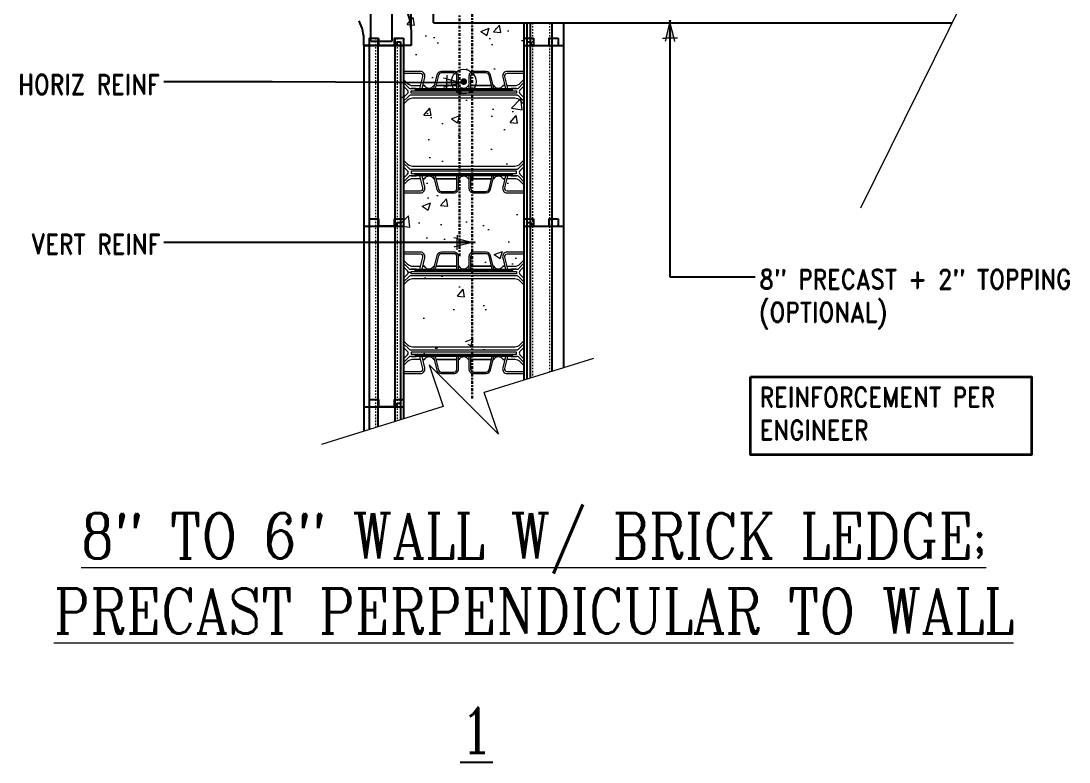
# Model space of a CAD drawing. Header units: inches. Extents: x -39.4 to 35.3, y 18.3 to 106.2.
# Drawn here: x -35.4 to 34.2, y 18.3 to 67.5 of the extents above; entities that cross this region are included whole.
import ezdxf

# ---------------------------------------------------------------- set-up
doc = ezdxf.new("R2010")
doc.units = ezdxf.units.IN
doc.header["$MEASUREMENT"] = 0
for name, pattern in [('CENTER', [2, 1.25, -0.25, 0.25, -0.25]), ('DASHED2', [0.375, 0.25, -0.125]), ('HIDDEN', [0.375, 0.25, -0.125]), ('HIDDEN2', [0.1875, 0.125, -0.0625])]:
    doc.linetypes.add(name, pattern=pattern)
doc.layers.get('Defpoints').update_dxf_attribs({"color": 252})
for name, color, linetype, lineweight in [('A2 Hatch', 8, 'Continuous', 9), ('A4 medium', 7, 'Continuous', 35), ('DETAILS', 7, 'Continuous', 13), ('DIM', 3, 'Continuous', 13), ('REBAR', 2, 'CENTER', 30)]:
    doc.layers.add(name, color=color, linetype=linetype, lineweight=lineweight)
doc.styles.add('ARCTEXT', font='arctext.shx', dxfattribs={"width": 0.85})
doc.styles.add('RomanC', font='romanc.shx', dxfattribs={"width": 0.85, "height": 5})
doc.styles.add('ROMAND', font='romand.shx', dxfattribs={"width": 0.85})
doc.dimstyles.new('ARCTEXT1-4', dxfattribs={"dimtxt": 4, "dimasz": 2, "dimexe": 2, "dimexo": 2, "dimgap": 2, "dimtad": 1, "dimdec": 4, "dimzin": 3, "dimdsep": 46, "dimlunit": 4, "dimtxsty": 'ARCTEXT', "dimblk": 'ARCHTICK', "dimcen": 2, "dimaunit": 1, "dimadec": 0, "dimazin": 0, "dimtfac": 1, "dimtdec": 4, "dimtmove": 2, "dimatfit": 3, "dimldrblk": 'arrow', "dimfxl": 1, "dimtolj": 1, "dimtzin": 0, "dimarcsym": 0})

# ---------------------------------------------------------------- blocks, each defined once
blk = doc.blocks.new('_ArchTick')
at = {"color": 0, "linetype": 'ByBlock', "const_width": 0.15}
blk.add_lwpolyline([(-0.5, -0.5), (0.5, 0.5)], dxfattribs=at)
blk = doc.blocks.new('arrow')
at = {"layer": 'DIM'}
blk.add_hatch(color=253, dxfattribs=at).paths.add_polyline_path([(-2, 0.5), (-2, -0.5), (0, 0)])
at = {"layer": 'DIM', "lineweight": 9}
for points in [[(-2, 0.98), (-2, 0.5), (-2.47, 0.62)], [(0.37, 0.09), (0, 0)], [(0.37, -0.09), (0, 0)], [(-2, -0.98), (-2, -0.5), (-2.47, -0.62)]]:
    blk.add_lwpolyline(points, dxfattribs=at)
at = {"layer": 'DIM', "lineweight": 15}
blk.add_lwpolyline([(0, 0), (-2, -0.5), (-2, 0.5), (0, 0)], dxfattribs=at)

msp = doc.modelspace()

# ---------------------------------------------------------------- hatches: boundary and pattern name
at = {"layer": 'A2 Hatch', "ltscale": 0.15}
h = msp.add_hatch(dxfattribs=at)
h.set_pattern_fill('AR-CONC', color=256, scale=0.8, style=0)
h.set_pattern_definition([(50, (-3306.0194, 491.815), (5.7380815, -0.502017), [0.6, -6.6]), (355, (-3306.0194, 491.815), (-1.110011, 6.017537), [0.48, -5.28]), (100.45145, (-3305.541, 491.773), (4.628071, 5.51552), [0.509922, -5.609137]), (46.1842, (-3306.0194, 493.415), (8.537928, -1.324152), [0.9, -9.9]), (96.63564, (-3305.308, 493.3046), (7.477296, 7.792949), [0.764882, -8.413704]), (351.1842, (-3306.019, 493.415), (7.477296, 7.792949), [0.72, -7.92]), (21, (-3305.2194, 493.015), (4.7752564, -3.220951), [0.6, -6.6]), (326, (-3305.2194, 493.015), (1.946523, 5.8012), [0.48, -5.28]), (71.45144, (-3304.8214, 492.7465), (6.721779, 2.580249), [0.509922, -5.609137]), (37.5, (-3306.0194, 491.815), (0.0972788, 2.6631508), [0, -5.216, 0, -5.36, 0, -5.3]), (7.5, (-3306.0194, 491.815), (2.1045563, 3.1552937), [0, -3.056, 0, -5.096, 0, -2.02]), (327.5, (-3307.8034, 491.815), (4.2705795, -0.180439), [0, -2, 0, -6.24, 0, -8.28]), (317.5, (-3308.6034, 491.815), (4.6654894, 0.80084), [0, -2.6, 0, -4.144, 0, -5.88])])
h.paths.add_polyline_path([(-8.037, 102.534), (-10.023, 101.86), (-10.223, 44.844), (-7.353, 45.817), (-8.29, 48.577), (-3.693, 43.981), (-4.629, 46.741), (-2.023, 47.625), (-2.028, 80.207), (-4.028, 80.207), (-4.028, 103.893), (-5.313, 103.457), (-4.377, 100.697), (-8.973, 105.294)])
h = msp.add_hatch(color=256, dxfattribs=at)
edge = h.paths.add_edge_path()
edge.add_arc((-6.023, 63.467), 0.224, 0, 360)

# ---------------------------------------------------------------- linework, layer by layer
at = {"color": 1}
for p, q in [((-9.523, 66.92), (-9.523, 77.86)), ((-12.198, 66.15), (-12.198, 71.438)), ((-10.773, 66.15), (-10.773, 69.66)), ((-9.523, 66.92), (-9.523, 65.86)), ((-2.023, 67.36), (-2.023, 65.86)), ((-1.823, 67.36), (-1.823, 65.86)), ((-1.608, 67.36), (-1.608, 65.86)), ((-0.163, 67.36), (-0.163, 65.86)), ((0.602, 67.36), (0.602, 65.86)), ((-12.648, 65.86), (-12.648, 66.15)), ((-12.298, 66.36), (-11.673, 66.36)), ((-12.298, 66.36), (-12.298, 53.86)), ((-12.198, 66.15), (-10.773, 66.15)), ((-11.723, 66.36), (-11.723, 53.86)), ((-11.673, 66.36), (-11.673, 65.86)), ((-10.648, 66.36), (-10.648, 65.86)), ((-10.648, 66.36), (-10.023, 66.36)), ((-10.598, 66.36), (-10.598, 53.86)), ((-10.023, 66.36), (-10.023, 53.86)), ((-2.023, 66.36), (-2.023, 53.86)), ((-2.023, 66.36), (-1.398, 66.36)), ((-1.398, 66.36), (-1.398, 65.86)), ((-0.373, 66.36), (-0.373, 65.86)), ((-0.373, 66.36), (0.252, 66.36)), ((0.252, 66.36), (0.252, 65.86)), ((-12.648, 65.86), (-10.023, 65.86)), ((-12.648, 65.86), (-12.648, 53.86)), ((-12.648, 65.86), (-10.473, 65.86)), ((-9.523, 65.86), (-12.648, 65.86)), ((-10.598, 65.86), (-11.723, 65.86)), ((-10.473, 66.11), (-10.473, 65.86)), ((-10.473, 66.11), (-10.223, 66.11)), ((-10.223, 66.11), (-10.223, 53.86)), ((-10.223, 65.86), (-10.023, 65.86)), ((-2.023, 65.86), (0.602, 65.86)), ((-2.023, 65.86), (-1.823, 65.86)), ((-1.823, 66.11), (-1.823, 53.86)), ((-1.823, 66.11), (-1.573, 66.11)), ((-1.608, 65.86), (0.602, 65.86)), ((-1.608, 65.86), (-1.608, 53.86)), ((-1.573, 66.11), (-1.573, 65.86)), ((-0.163, 65.86), (-0.163, 53.86)), ((0.602, 65.86), (0.602, 53.86)), ((-12.298, 54.36), (-11.673, 54.36)), ((-12.298, 54.36), (-12.298, 40.359)), ((-11.723, 54.36), (-11.723, 40.539)), ((-11.673, 54.36), (-11.673, 53.86)), ((-10.648, 54.36), (-10.648, 53.86)), ((-10.648, 54.36), (-10.023, 54.36)), ((-10.598, 54.36), (-10.598, 40.891)), ((-10.023, 54.36), (-10.023, 41.071)), ((-2.023, 54.36), (-2.023, 43.638)), ((-2.023, 54.36), (-1.398, 54.36)), ((-1.398, 54.36), (-1.398, 53.86)), ((-0.373, 54.36), (-0.373, 53.86)), ((-0.373, 54.36), (0.252, 54.36)), ((0.252, 54.36), (0.252, 53.86)), ((-12.648, 53.86), (-10.023, 53.86)), ((-12.648, 53.86), (-12.648, 40.249)), ((-12.648, 53.86), (-10.473, 53.86)), ((-10.598, 53.86), (-11.723, 53.86)), ((-10.473, 54.11), (-10.473, 53.86)), ((-10.473, 54.11), (-10.223, 54.11)), ((-10.223, 54.11), (-10.223, 41.008)), ((-10.223, 53.86), (-10.023, 53.86)), ((-2.023, 53.86), (0.602, 53.86)), ((-2.023, 53.86), (-1.823, 53.86)), ((-1.823, 54.11), (-1.823, 43.7)), ((-1.823, 54.11), (-1.573, 54.11)), ((-1.608, 53.86), (0.602, 53.86)), ((-1.608, 53.86), (-1.608, 43.766)), ((-1.573, 54.11), (-1.573, 53.86)), ((-0.163, 53.86), (-0.163, 44.214)), ((0.602, 53.86), (0.602, 44.451)), ((-12.648, 41.86), (-10.023, 41.86)), ((-12.648, 41.86), (-10.473, 41.86)), ((-12.298, 42.36), (-11.673, 42.36)), ((-10.598, 41.86), (-11.723, 41.86)), ((-11.673, 42.36), (-11.673, 41.86)), ((-10.648, 42.36), (-10.648, 41.86)), ((-10.648, 42.36), (-10.023, 42.36)), ((-10.473, 42.11), (-10.473, 41.86)), ((-10.473, 42.11), (-10.223, 42.11)), ((-10.223, 41.86), (-10.023, 41.86))]:
    msp.add_line(p, q, dxfattribs=at)
at = {"ltscale": 0.15}
for p, q in [((-8.023, 67.36), (-8.023, 77.86)), ((-8.023, 67.36), (26.389, 67.36)), ((-11.673, 65.86), (-10.648, 65.86)), ((-11.673, 53.86), (-10.648, 53.86)), ((-11.673, 41.86), (-10.648, 41.86))]:
    msp.add_line(p, q, dxfattribs=at)
at = {"color": 1, "linetype": 'HIDDEN', "ltscale": 0.02}
for p, q in [((-12.298, 66.36), (-11.673, 66.36)), ((-11.673, 66.36), (-11.673, 65.86)), ((-10.648, 66.36), (-10.648, 65.86)), ((-10.648, 66.36), (-10.023, 66.36)), ((-2.023, 66.36), (-1.398, 66.36)), ((-1.398, 66.36), (-1.398, 65.86)), ((-0.373, 66.36), (-0.373, 65.86)), ((-0.373, 66.36), (0.252, 66.36)), ((0.252, 66.36), (0.252, 65.86)), ((-12.298, 54.36), (-11.673, 54.36)), ((-11.673, 54.36), (-11.673, 53.86)), ((-10.648, 54.36), (-10.648, 53.86)), ((-10.648, 54.36), (-10.023, 54.36)), ((-2.023, 54.36), (-1.398, 54.36)), ((-1.398, 54.36), (-1.398, 53.86)), ((-0.373, 54.36), (-0.373, 53.86)), ((-0.373, 54.36), (0.252, 54.36)), ((0.252, 54.36), (0.252, 53.86)), ((-12.298, 42.36), (-11.673, 42.36)), ((-11.673, 42.36), (-11.673, 41.86)), ((-10.648, 42.36), (-10.648, 41.86)), ((-10.648, 42.36), (-10.023, 42.36))]:
    msp.add_line(p, q, dxfattribs=at)
at = {"color": 1}
for centre, start, end in [((-12.523, 66.92), 360, 34.77783), ((-15.648, 66.15), 0, 26.64228)]:
    msp.add_arc(centre, 3, start, end, dxfattribs=at)
at = {"layer": 'A2 Hatch', "linetype": 'DASHED2', "ltscale": 0.15}
for p, q in [((-1.448, 67.36), (-1.448, 65.86)), ((-0.323, 67.36), (-0.323, 65.86)), ((-11.883, 66.36), (-11.883, 53.86)), ((-10.438, 66.36), (-10.438, 53.86)), ((-1.448, 65.86), (-1.448, 53.86)), ((-0.323, 65.86), (-0.323, 53.86)), ((-11.883, 54.36), (-11.883, 40.489)), ((-10.438, 54.36), (-10.438, 40.941)), ((-1.448, 53.86), (-1.448, 43.816)), ((-0.323, 53.86), (-0.323, 44.165))]:
    msp.add_line(p, q, dxfattribs=at)
at = {"layer": 'A2 Hatch', "linetype": 'HIDDEN2', "ltscale": 0.15}
for p, q in [((-12.298, 66.36), (-12.298, 65.86)), ((-11.673, 66.36), (-12.298, 66.36)), ((-11.673, 66.36), (-11.673, 65.86)), ((-10.648, 66.36), (-10.648, 65.86)), ((-10.023, 66.36), (-10.648, 66.36)), ((-10.023, 66.36), (-10.023, 65.86))]:
    msp.add_line(p, q, dxfattribs=at)
at = {"layer": 'A2 Hatch', "ltscale": 0.15}
msp.add_circle((-6.023, 63.467), 0.816, dxfattribs=at)
at = {"layer": 'A4 medium', "ltscale": 0.15}
msp.add_lwpolyline([(13.028, 43.86), (31.669, 43.86), (31.669, 38.678), (13.028, 38.678)], close=True, dxfattribs=at)
at = {"layer": 'DETAILS', "color": 6, "lineweight": 20}
for points in [[(-8.794, 63.01), (-8.611, 63.77, 0.485338), (-8.903, 64.14), (-10.023, 64.14)], [(-6.372, 63.01), (-6.372, 63.84, 0.414214), (-6.672, 64.14), (-7.514, 64.14, 0.346495), (-7.806, 63.91), (-8.023, 63.01)], [(-6.472, 63.01), (-6.472, 63.84, 0.414214), (-6.672, 64.04), (-7.514, 64.04, 0.346495), (-7.708, 63.887), (-7.92, 63.01)], [(-4.024, 63.01), (-4.241, 63.91, 0.346495), (-4.533, 64.14), (-5.375, 64.14, 0.414214), (-5.675, 63.84), (-5.675, 63.01)], [(-4.127, 63.01), (-4.338, 63.887, 0.346495), (-4.533, 64.04), (-5.375, 64.04, 0.414214), (-5.575, 63.84), (-5.575, 63.01)], [(-2.023, 64.14), (-3.144, 64.14, 0.485338), (-3.436, 63.77), (-3.253, 63.01)], [(-9.174, 63.01), (-9.274, 63.01), (-9.524, 63.01), (-8.928, 63.01), (-8.737, 63.8, 0.485338), (-8.903, 64.01), (-10.023, 64.01)], [(-10.023, 63.609), (-9.771, 63.356, 0.198912), (-9.417, 63.21), (-8.88, 63.21)], [(-10.023, 63.409), (-9.653, 63.039, 0.198912), (-9.583, 63.01), (-6.023, 63.01, -0.279322), (-6.309, 63.183, 0.279322), (-6.354, 63.21)], [(-5.693, 63.21, 0.279322), (-5.738, 63.183, -0.279322), (-6.023, 63.01), (-2.464, 63.01, 0.198912), (-2.394, 63.039), (-2.023, 63.409)], [(-2.023, 64.01), (-3.144, 64.01, 0.485338), (-3.309, 63.8), (-3.119, 63.01), (-2.523, 63.01), (-2.773, 63.01), (-2.873, 63.01)], [(-3.167, 63.21), (-2.63, 63.21, 0.198912), (-2.276, 63.356), (-2.023, 63.609)], [(-10.023, 62.411), (-9.755, 62.679, 0.414214), (-9.755, 62.891), (-10.023, 63.159)], [(-7.993, 63.21, 0.279322), (-8.037, 63.183, -0.605918), (-8.609, 63.183, 0.279322), (-8.653, 63.21), (-8.746, 63.21), (-8.653, 63.21)], [(-3.394, 63.21), (-3.301, 63.21), (-3.394, 63.21, 0.279322), (-3.438, 63.183, -0.605918), (-4.01, 63.183, 0.279322), (-4.054, 63.21)], [(-2.023, 63.159), (-2.292, 62.891, 0.414214), (-2.292, 62.679), (-2.023, 62.411)], [(-2.023, 62.161), (-2.394, 62.531, 0.198912), (-2.464, 62.56), (-6.023, 62.56), (-9.583, 62.56, 0.198912), (-9.653, 62.531), (-10.023, 62.161)], [(-2.023, 61.961), (-2.276, 62.213, 0.198912), (-2.63, 62.36), (-6.023, 62.36), (-9.417, 62.36, 0.198912), (-9.771, 62.213), (-10.023, 61.961)], [(-10.023, 58.259), (-9.771, 58.006, 0.198912), (-9.417, 57.86), (-6.023, 57.86), (-2.63, 57.86, 0.198912), (-2.276, 58.006), (-2.023, 58.259)], [(-10.023, 58.059), (-9.653, 57.689, 0.198912), (-9.583, 57.66), (-6.023, 57.66), (-2.464, 57.66, 0.198912), (-2.394, 57.689), (-2.023, 58.059)], [(-10.023, 57.061), (-9.755, 57.329, 0.414214), (-9.755, 57.541), (-10.023, 57.809)], [(-2.023, 57.809), (-2.292, 57.541, 0.414214), (-2.292, 57.329), (-2.023, 57.061)], [(-6.354, 57.01, 0.279322), (-6.309, 57.037, -0.279322), (-6.023, 57.21), (-9.583, 57.21, 0.198912), (-9.653, 57.181), (-10.023, 56.811)], [(-10.023, 56.21), (-8.903, 56.21, 0.485338), (-8.737, 56.42), (-8.928, 57.21), (-9.524, 57.21), (-9.274, 57.21), (-9.174, 57.21)], [(-10.023, 56.08), (-8.903, 56.08, 0.485338), (-8.611, 56.45), (-8.794, 57.21)], [(-8.653, 57.01), (-8.746, 57.01), (-8.653, 57.01, 0.279322), (-8.609, 57.037, -0.605918), (-8.037, 57.037, 0.279322), (-7.993, 57.01)], [(-8.023, 57.21), (-7.806, 56.31, 0.346495), (-7.514, 56.08), (-6.672, 56.08, 0.414214), (-6.372, 56.38), (-6.372, 57.21)], [(-7.92, 57.21), (-7.708, 56.333, 0.346495), (-7.514, 56.18), (-6.672, 56.18, 0.414214), (-6.472, 56.38), (-6.472, 57.21)], [(-2.023, 56.811), (-2.394, 57.181, 0.198912), (-2.464, 57.21), (-6.023, 57.21, -0.279322), (-5.738, 57.037, 0.279322), (-5.693, 57.01)], [(-5.675, 57.21), (-5.675, 56.38, 0.414214), (-5.375, 56.08), (-4.533, 56.08, 0.346495), (-4.241, 56.31), (-4.024, 57.21)], [(-5.575, 57.21), (-5.575, 56.38, 0.414214), (-5.375, 56.18), (-4.533, 56.18, 0.346495), (-4.338, 56.333), (-4.127, 57.21)], [(-4.054, 57.01, 0.279322), (-4.01, 57.037, -0.605918), (-3.438, 57.037, 0.279322), (-3.394, 57.01), (-3.301, 57.01), (-3.394, 57.01)], [(-3.253, 57.21), (-3.436, 56.45, 0.485338), (-3.144, 56.08), (-2.023, 56.08)], [(-2.873, 57.21), (-2.773, 57.21), (-2.523, 57.21), (-3.119, 57.21), (-3.309, 56.42, 0.485338), (-3.144, 56.21), (-2.023, 56.21)], [(-8.88, 57.01), (-9.417, 57.01, 0.198912), (-9.771, 56.863), (-10.023, 56.611)], [(-2.023, 56.611), (-2.276, 56.863, 0.198912), (-2.63, 57.01), (-3.167, 57.01)], [(-8.794, 51.01), (-8.611, 51.77, 0.485338), (-8.903, 52.14), (-10.023, 52.14)], [(-9.174, 51.01), (-9.274, 51.01), (-9.524, 51.01), (-8.928, 51.01), (-8.737, 51.8, 0.485338), (-8.903, 52.01), (-10.023, 52.01)], [(-10.023, 51.609), (-9.771, 51.356, 0.198912), (-9.417, 51.21), (-8.88, 51.21)], [(-6.372, 51.01), (-6.372, 51.84, 0.414214), (-6.672, 52.14), (-7.514, 52.14, 0.346495), (-7.806, 51.91), (-8.023, 51.01)], [(-6.472, 51.01), (-6.472, 51.84, 0.414214), (-6.672, 52.04), (-7.514, 52.04, 0.346495), (-7.708, 51.887), (-7.92, 51.01)], [(-4.024, 51.01), (-4.241, 51.91, 0.346495), (-4.533, 52.14), (-5.375, 52.14, 0.414214), (-5.675, 51.84), (-5.675, 51.01)], [(-4.127, 51.01), (-4.338, 51.887, 0.346495), (-4.533, 52.04), (-5.375, 52.04, 0.414214), (-5.575, 51.84), (-5.575, 51.01)], [(-2.023, 52.14), (-3.144, 52.14, 0.485338), (-3.436, 51.77), (-3.253, 51.01)], [(-2.023, 52.01), (-3.144, 52.01, 0.485338), (-3.309, 51.8), (-3.119, 51.01), (-2.523, 51.01), (-2.773, 51.01), (-2.873, 51.01)], [(-3.167, 51.21), (-2.63, 51.21, 0.198912), (-2.276, 51.356), (-2.023, 51.609)], [(-10.023, 51.409), (-9.653, 51.039, 0.198912), (-9.583, 51.01), (-6.023, 51.01, -0.279322), (-6.309, 51.183, 0.279322), (-6.354, 51.21)], [(-10.023, 50.411), (-9.755, 50.679, 0.414214), (-9.755, 50.891), (-10.023, 51.159)], [(-7.993, 51.21, 0.279322), (-8.037, 51.183, -0.605918), (-8.609, 51.183, 0.279322), (-8.653, 51.21), (-8.746, 51.21), (-8.653, 51.21)], [(-5.693, 51.21, 0.279322), (-5.738, 51.183, -0.279322), (-6.023, 51.01), (-2.464, 51.01, 0.198912), (-2.394, 51.039), (-2.023, 51.409)], [(-3.394, 51.21), (-3.301, 51.21), (-3.394, 51.21, 0.279322), (-3.438, 51.183, -0.605918), (-4.01, 51.183, 0.279322), (-4.054, 51.21)], [(-2.023, 51.159), (-2.292, 50.891, 0.414214), (-2.292, 50.679), (-2.023, 50.411)], [(-2.023, 50.161), (-2.394, 50.531, 0.198912), (-2.464, 50.56), (-6.023, 50.56), (-9.583, 50.56, 0.198912), (-9.653, 50.531), (-10.023, 50.161)], [(-2.023, 49.961), (-2.276, 50.213, 0.198912), (-2.63, 50.36), (-6.023, 50.36), (-9.417, 50.36, 0.198912), (-9.771, 50.213), (-10.023, 49.961)], [(-10.023, 46.259), (-9.771, 46.006, 0.198912), (-9.417, 45.86), (-6.023, 45.86), (-2.63, 45.86, 0.198912), (-2.276, 46.006), (-2.023, 46.259)], [(-10.023, 46.059), (-9.653, 45.689, 0.198912), (-9.583, 45.66), (-6.023, 45.66), (-2.464, 45.66, 0.198912), (-2.394, 45.689), (-2.023, 46.059)], [(-10.023, 45.061), (-9.755, 45.329, 0.414214), (-9.755, 45.541), (-10.023, 45.809)], [(-2.023, 45.809), (-2.292, 45.541, 0.414214), (-2.292, 45.329), (-2.023, 45.061)], [(-6.354, 45.01, 0.279322), (-6.309, 45.037, -0.279322), (-6.023, 45.21), (-9.583, 45.21, 0.198912), (-9.653, 45.181), (-10.023, 44.811)], [(-10.023, 44.21), (-8.903, 44.21, 0.485338), (-8.737, 44.42), (-8.928, 45.21), (-9.524, 45.21), (-9.274, 45.21), (-9.174, 45.21)], [(-10.023, 44.08), (-8.903, 44.08, 0.485338), (-8.611, 44.45), (-8.794, 45.21)], [(-8.88, 45.01), (-9.417, 45.01, 0.198912), (-9.771, 44.863), (-10.023, 44.611)], [(-8.653, 45.01), (-8.746, 45.01), (-8.653, 45.01, 0.279322), (-8.609, 45.037, -0.605918), (-8.037, 45.037, 0.279322), (-7.993, 45.01)], [(-8.023, 45.21), (-7.806, 44.31, 0.346495), (-7.514, 44.08), (-6.672, 44.08, 0.414214), (-6.372, 44.38), (-6.372, 45.21)], [(-7.92, 45.21), (-7.708, 44.333, 0.346495), (-7.514, 44.18), (-6.672, 44.18, 0.414214), (-6.472, 44.38), (-6.472, 45.21)], [(-2.023, 44.811), (-2.394, 45.181, 0.198912), (-2.464, 45.21), (-6.023, 45.21, -0.279322), (-5.738, 45.037, 0.279322), (-5.693, 45.01)], [(-5.675, 45.21), (-5.675, 44.38, 0.414214), (-5.375, 44.08), (-4.533, 44.08, 0.346495), (-4.241, 44.31), (-4.024, 45.21)], [(-5.575, 45.21), (-5.575, 44.38, 0.414214), (-5.375, 44.18), (-4.533, 44.18, 0.346495), (-4.338, 44.333), (-4.127, 45.21)], [(-4.054, 45.01, 0.279322), (-4.01, 45.037, -0.605918), (-3.438, 45.037, 0.279322), (-3.394, 45.01), (-3.301, 45.01), (-3.394, 45.01)], [(-3.253, 45.21), (-3.436, 44.45, 0.485338), (-3.144, 44.08), (-2.023, 44.08)], [(-2.873, 45.21), (-2.773, 45.21), (-2.523, 45.21), (-3.119, 45.21), (-3.309, 44.42, 0.485338), (-3.144, 44.21), (-2.023, 44.21)], [(-2.023, 44.611), (-2.276, 44.863, 0.198912), (-2.63, 45.01), (-3.167, 45.01)]]:
    msp.add_lwpolyline(points, format="xyb", dxfattribs=at)
for points in [[(-6.023, 62.86), (-2.523, 62.86), (-2.523, 62.71), (-6.023, 62.71), (-9.524, 62.71), (-9.524, 62.86)], [(-7.975, 63.21), (-7.993, 63.21)], [(-6.472, 63.21), (-7.872, 63.21)], [(-6.372, 63.21), (-6.354, 63.21)], [(-5.675, 63.21), (-5.693, 63.21)], [(-5.575, 63.21), (-4.175, 63.21)], [(-4.072, 63.21), (-4.054, 63.21)], [(-6.023, 57.36), (-2.523, 57.36), (-2.523, 57.51), (-6.023, 57.51), (-9.524, 57.51), (-9.524, 57.36)], [(-7.975, 57.01), (-7.993, 57.01)], [(-6.472, 57.01), (-7.872, 57.01)], [(-6.372, 57.01), (-6.354, 57.01)], [(-5.675, 57.01), (-5.693, 57.01)], [(-5.575, 57.01), (-4.175, 57.01)], [(-4.072, 57.01), (-4.054, 57.01)], [(-6.023, 50.86), (-2.523, 50.86), (-2.523, 50.71), (-6.023, 50.71), (-9.524, 50.71), (-9.524, 50.86)], [(-7.975, 51.21), (-7.993, 51.21)], [(-6.472, 51.21), (-7.872, 51.21)], [(-6.372, 51.21), (-6.354, 51.21)], [(-5.675, 51.21), (-5.693, 51.21)], [(-5.575, 51.21), (-4.175, 51.21)], [(-4.072, 51.21), (-4.054, 51.21)], [(-6.023, 45.36), (-2.523, 45.36), (-2.523, 45.51), (-6.023, 45.51), (-9.524, 45.51), (-9.524, 45.36)], [(-7.975, 45.01), (-7.993, 45.01)], [(-6.472, 45.01), (-7.872, 45.01)], [(-6.372, 45.01), (-6.354, 45.01)], [(-5.675, 45.01), (-5.693, 45.01)], [(-5.575, 45.01), (-4.175, 45.01)], [(-4.072, 45.01), (-4.054, 45.01)]]:
    msp.add_lwpolyline(points, close=True, dxfattribs=at)
for points in [[(-6.023, 62.96), (-9.174, 62.96), (-9.272, 62.938, 0.780776), (-9.272, 62.932), (-9.174, 62.91), (-6.023, 62.91), (-2.873, 62.91), (-2.775, 62.932, 0.780776), (-2.775, 62.938), (-2.873, 62.96)], [(-6.023, 57.26), (-2.873, 57.26), (-2.775, 57.282, 0.780776), (-2.775, 57.288), (-2.873, 57.31), (-6.023, 57.31), (-9.174, 57.31), (-9.272, 57.288, 0.780776), (-9.272, 57.282), (-9.174, 57.26)], [(-6.023, 50.96), (-9.174, 50.96), (-9.272, 50.938, 0.780776), (-9.272, 50.932), (-9.174, 50.91), (-6.023, 50.91), (-2.873, 50.91), (-2.775, 50.932, 0.780776), (-2.775, 50.938), (-2.873, 50.96)], [(-6.023, 45.26), (-2.873, 45.26), (-2.775, 45.282, 0.780776), (-2.775, 45.288), (-2.873, 45.31), (-6.023, 45.31), (-9.174, 45.31), (-9.272, 45.288, 0.780776), (-9.272, 45.282), (-9.174, 45.26)]]:
    msp.add_lwpolyline(points, format="xyb", close=True, dxfattribs=at)
at = {"layer": 'DIM'}
for p, q in [((27.16, 68.922), (20.323, 55.067)), ((-8.322, 44.656), (-7.386, 41.896)), ((-3.725, 40.06), (-8.322, 44.656)), ((2.59, 45.068), (-4.661, 42.82)), ((-3.725, 40.06), (-4.661, 42.82)), ((-7.386, 41.896), (-15.475, 39.365))]:
    msp.add_line(p, q, dxfattribs=at)
at = {"layer": 'REBAR', "ltscale": 0.15}
for p, q in [((-5.454, 71.86), (-5.454, 42.358)), ((-6.316, 51.875), (-6.316, 69.875))]:
    msp.add_line(p, q, dxfattribs=at)

# ---------------------------------------------------------------- texts
at = {"layer": 'Defpoints', "insert": (-5.175, 21.88), "char_height": 3, "width": 90.08, "attachment_point": 2, "style": 'RomanC'}
msp.add_mtext('{\\L1\\P}\\P            ', dxfattribs=at)
at = {"layer": 'DIM', "color": 3, "char_height": 1.3125, "style": 'ROMAND'}
for s, insert, width, attachment_point in [('HORIZ REINF ', (-26.197, 63.933), 22.68955, 3), ('VERT REINF ', (-26.158, 53.326), 22.68955, 3), ('8" PRECAST + 2" TOPPING (OPTIONAL)', (13.61, 50.994), 22.68955, 1), ('REINFORCEMENT PER ENGINEER', (13.626, 43.174), 22.17809, 1)]:
    msp.add_mtext(s, dxfattribs=dict(at, insert=insert, width=width, attachment_point=attachment_point))
at = {"layer": 'DIM', "insert": (-1.384, 34.806), "char_height": 3, "width": 80.28631, "attachment_point": 2, "style": 'ARCTEXT'}
msp.add_mtext('{\\Fromanc.shx|c0;\\L8" TO 6" WALL W/ BRICK LEDGE; PRECAST PERPENDICULAR TO WALL}\\P\\P             ', dxfattribs=at)

# ---------------------------------------------------------------- leaders
at = {"layer": 'DIM'}
for points in [[(7.67, 67.36), (7.667, 50.511), (13.331, 50.511)], [(-6.142, 63.39), (-18.755, 63.442), (-25.943, 63.442)], [(-5.454, 52.789), (-19.516, 52.79), (-25.943, 52.79)]]:
    msp.add_leader(points, dimstyle='ARCTEXT1-4', override={"dimasz": 0.5, "dimtad": 0}, dxfattribs=at)

doc.saveas('drawing.dxf')
